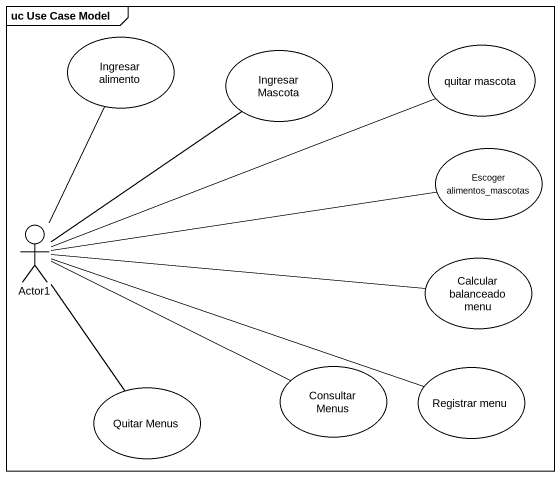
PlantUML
@startuml
mainframe uc Use Case Model
usecase "Ingresar alimento" as Ingresar_alimento
usecase "Ingresar Mascota" as Ingresar_Mascota
usecase "quitar mascota" as quitar_mascota
usecase "Escoger alimentos_mascotas" as Escoger_alimentos_mascotas
actor Actor1
usecase "Calcular balanceado menu" as Calcular_balanceado_menu
usecase "Quitar Menus" as Quitar_Menus
usecase "Consultar Menus" as Consultar_Menus
usecase "Registrar menu" as Registrar_menu
Actor1 -up- Ingresar_alimento
Actor1 -up- Ingresar_Mascota
Actor1 -right- quitar_mascota
Actor1 -right- Escoger_alimentos_mascotas
Actor1 -right- Calcular_balanceado_menu
Actor1 -- Quitar_Menus
Actor1 -right- Consultar_Menus
Actor1 -right- Registrar_menu
@enduml
